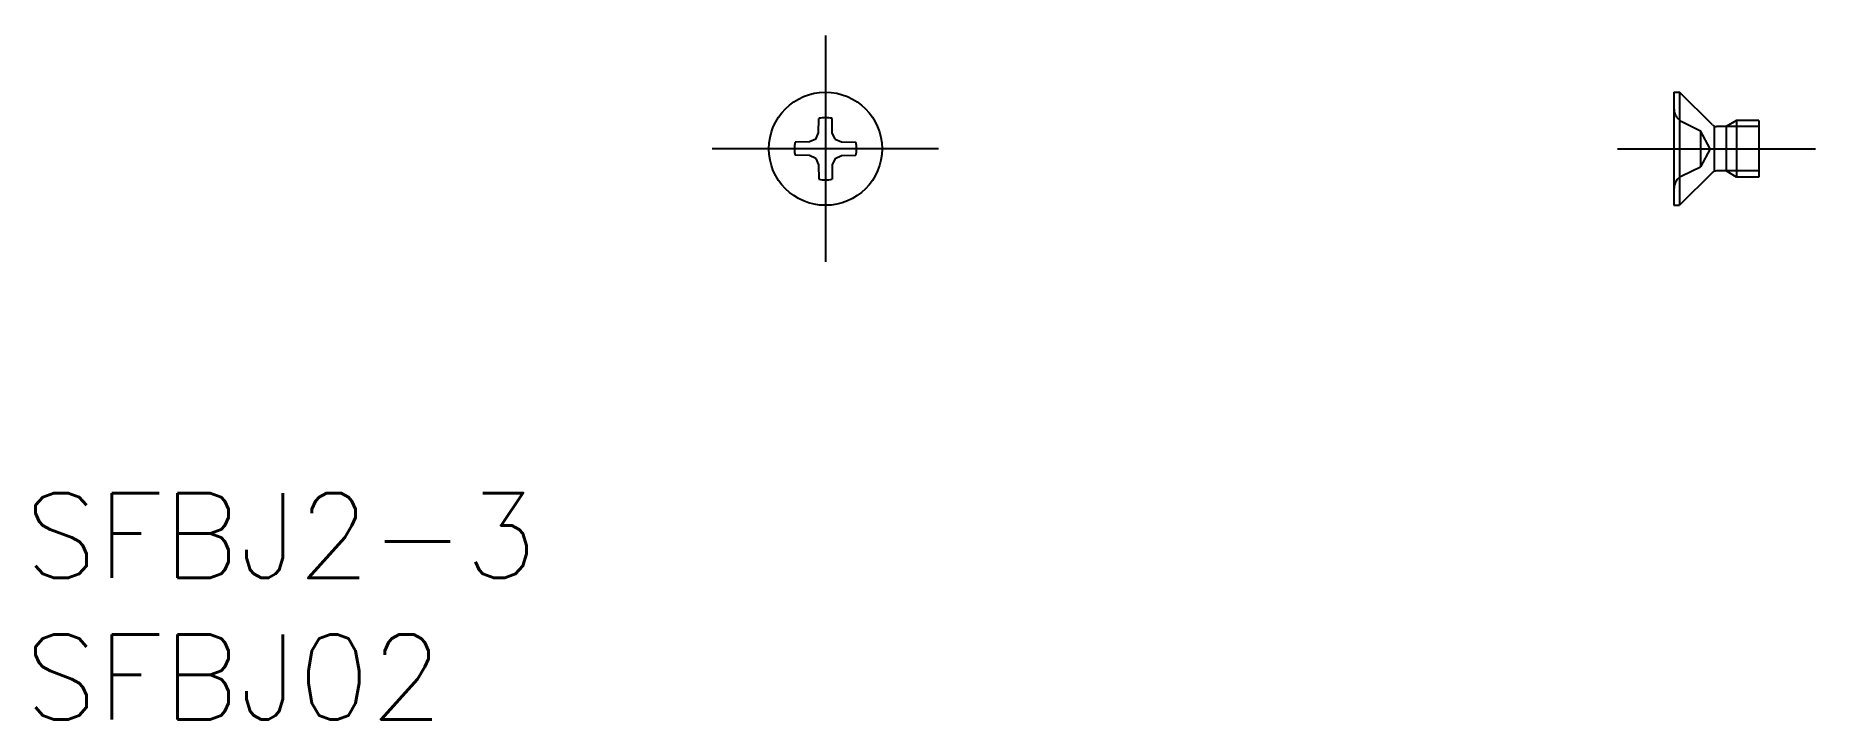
# Model space of a CAD drawing. Extents: x -27.9 to 35, y -20.2 to 4.
import ezdxf

# ---------------------------------------------------------------- set-up
doc = ezdxf.new("R2010")
doc.units = 0
doc.linetypes.add('CENTER', pattern=[50.8, 31.75, -6.35, 6.35, -6.35])
doc.linetypes.add('DASHED', pattern=[19.05, 12.7, -6.35])
doc.layers.get('0').update_dxf_attribs({"linetype": 'CONTINUOUS'})
doc.layers.add('CENTER', color=1, linetype='CENTER')
doc.styles.get("Standard").update_dxf_attribs({"font": 'txt.shx', "height": 3, "bigfont": 'bigfont.shx'})

msp = doc.modelspace()

# ---------------------------------------------------------------- linework, layer by layer
at = {"color": 7, "linetype": 'CONTINUOUS'}
for p, q in [((30, 2), (30.2, 2)), ((30, 2), (30, -2)), ((31.358, 0.842), (30.2, 2)), ((30.2, 2), (30.2, -2)), ((-0.241, 0.566), (-0.232, 1.075)), ((0.241, 0.566), (0.232, 1.075)), ((31.416, 0.783), (31.416, -0.784)), ((31.842, 0.783), (31.499, 0.783)), ((32.216, 1), (31.842, 0.783)), ((31.842, 0.783), (31.842, -0.784)), ((33, 1), (32.216, 1)), ((32.216, 1), (32.216, -1)), ((33, 1), (33, -1)), ((-0.566, 0.241), (-1.075, 0.232)), ((-0.341, 0.341), (-0.566, 0.241)), ((-0.341, 0.341), (-0.241, 0.566)), ((0.341, 0.341), (0.241, 0.566)), ((0.341, 0.341), (0.566, 0.241)), ((0.566, 0.241), (1.075, 0.232)), ((-0.566, -0.241), (-1.075, -0.232)), ((-0.341, -0.341), (-0.566, -0.241)), ((-0.341, -0.341), (-0.241, -0.566)), ((-0.241, -0.566), (-0.232, -1.075)), ((0.241, -0.566), (0.232, -1.075)), ((0.341, -0.341), (0.241, -0.566)), ((0.341, -0.341), (0.566, -0.241)), ((0.566, -0.241), (1.075, -0.232)), ((31.358, -0.842), (30.2, -2)), ((31.842, -0.784), (31.499, -0.784)), ((32.216, -1), (31.842, -0.784)), ((33, -1), (32.216, -1)), ((30, -2), (30.2, -2))]:
    msp.add_line(p, q, dxfattribs=at)
at = {"color": 3, "linetype": 'DASHED'}
for p, q in [((30.278, 0.962), (30.941, 0.635)), ((31.278, 0), (30.941, 0.635)), ((30.941, 0.635), (30.941, -0.635)), ((31.278, 0), (30.941, -0.635)), ((30.278, -0.962), (30.941, -0.635))]:
    msp.add_line(p, q, dxfattribs=at)
at = {"color": 3, "linetype": 'CONTINUOUS'}
for p, q in [((33, 0.783), (31.842, 0.783)), ((33, -0.784), (31.842, -0.784))]:
    msp.add_line(p, q, dxfattribs=at)
at = {"color": 7, "linetype": 'CONTINUOUS'}
msp.add_circle((0, 0), 2, dxfattribs=at)
at = {"color": 3, "linetype": 'DASHED'}
for centre, start, end in [((30.5, 1.411), 180, 243.7), ((30.5, -1.411), 116.3, 180)]:
    msp.add_arc(centre, 0.5, start, end, dxfattribs=at)
at = {"color": 7, "linetype": 'CONTINUOUS'}
for centre, radius, start, end in [((0, 0), 1.1, 77.8196, 102.1804), ((31.499, 0.983), 0.2, 225, 270), ((0, 0), 1.1, 167.8196, 192.1804), ((0, 0), 1.1, 347.8196, 12.1804), ((0, 0), 1.1, 257.8196, 282.1804), ((31.499, -0.983), 0.2, 90, 135)]:
    msp.add_arc(centre, radius, start, end, dxfattribs=at)
at = {"layer": 'CENTER', "color": 1, "linetype": 'CENTER'}
for p, q in [((0, 4), (0, -4)), ((4, 0), (-4, 0)), ((28, 0), (35, 0))]:
    msp.add_line(p, q, dxfattribs=at)

# ---------------------------------------------------------------- texts
at = {"color": 7, "linetype": 'CONTINUOUS'}
for s, p in [('SFBJ2-3', (-28.311, -15.174)), ('SFBJ02', (-28.311, -20.174))]:
    msp.add_text(s, height=3, dxfattribs=at).set_placement(p)

doc.saveas('drawing.dxf')
